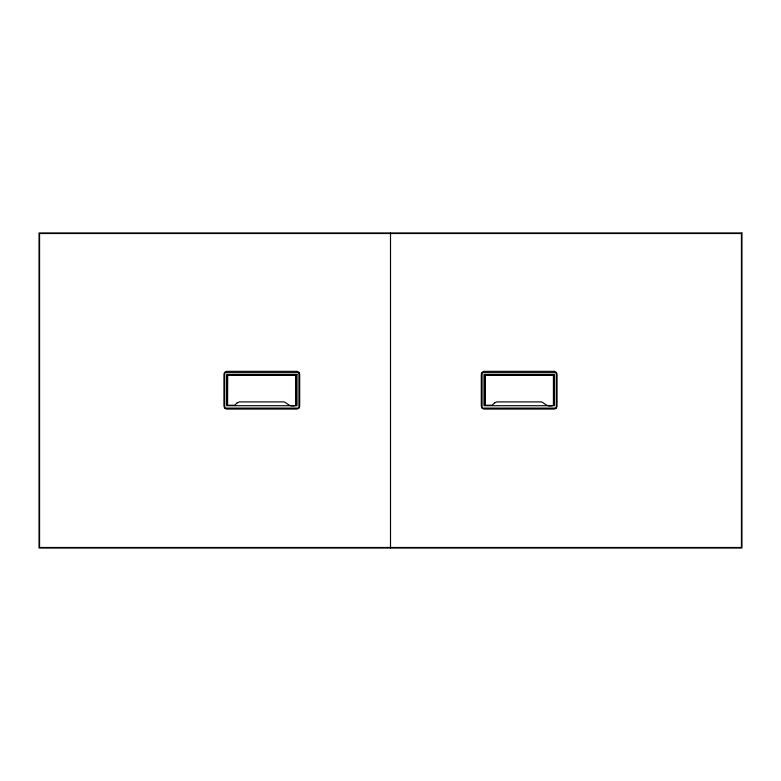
<?xml version="1.0" encoding="UTF-8"?>
<svg xmlns="http://www.w3.org/2000/svg" width="781" height="781" viewBox="0 0 781 781"><rect width="100%" height="100%" fill="white"/><g stroke="black" fill="none" stroke-linecap="round" stroke-linejoin="round"><path stroke-width="1.17" d="M295.892 375.095L227.779 375.095M485.108 375.095L553.221 375.095M553.67 375.349L553.67 405.29M553.417 375.349L553.417 405.29M553.299 375.349L485.108 374.909L484.991 405.29M484.737 375.349L484.737 405.29M390.5 233.002L390.5 547.998M296.263 375.349L296.263 405.29M296.009 375.349L296.009 405.29M295.892 375.349L227.701 374.909L227.583 405.29M227.33 375.349L227.33 405.29M237.199 402.82L234.69 405.212L227.144 405.29L227.144 375.349L296.448 375.349L296.448 405.29C289.751 407.34 288.794 404.285 284.196 401.903L239.396 401.903L237.199 402.82M494.607 402.82L492.098 405.212L484.552 405.29L484.552 375.349L553.856 375.349L553.856 405.29C547.159 407.34 546.202 404.285 541.604 401.903L496.804 401.903L494.607 402.82M741.95 233.002L39.05 233.002L39.05 547.998L741.95 547.998L741.95 233.002M741.433 233.519L39.567 233.519L39.567 547.481L741.433 547.481L741.433 233.519M296.985 371.356L226.666 371.356A3.202 3.202 0 0 0 223.942 374.519L223.942 405.71A3.436 3.436 0 0 0 226.666 409.068L296.985 409.068A3.436 3.436 0 0 0 299.699 405.71L299.699 374.519A3.202 3.202 0 0 0 296.985 371.356M554.334 371.356L484.015 371.356A3.202 3.202 0 0 0 481.301 374.519L481.301 405.71A3.436 3.436 0 0 0 484.015 409.068L554.334 409.068A3.436 3.436 0 0 0 557.058 405.71L557.058 374.519A3.202 3.202 0 0 0 554.334 371.356M298.928 372.664L224.713 372.664L224.713 408.092L298.928 408.092L298.928 372.664M556.287 372.664L482.072 372.664L482.072 408.092L556.287 408.092L556.287 372.664M296.985 374.519L226.666 374.519L226.666 405.71L296.985 405.71L296.985 374.519M554.334 374.519L484.015 374.519L484.015 405.71L554.334 405.71L554.334 374.519"/></g></svg>
